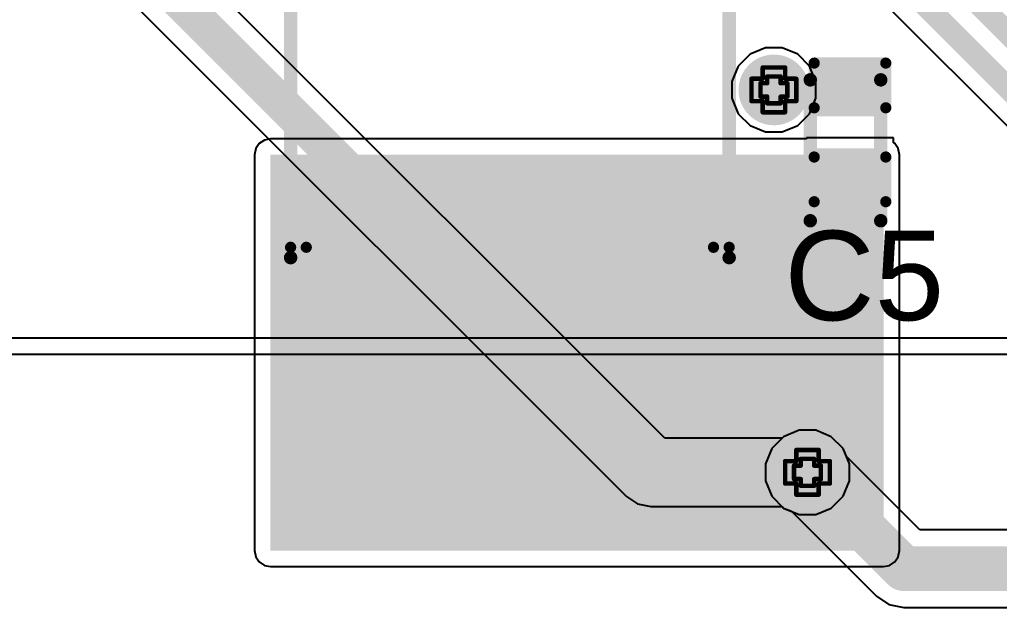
# Model space of a CAD drawing. Header units: inches. Extents: x -0.1 to 17.9, y -0.8 to 4.8.
# Drawn here: x 1.3509 to 1.7888, y 0.5556 to 0.8184 of the extents above; entities that cross this region are included whole.
import ezdxf

# ---------------------------------------------------------------- set-up
doc = ezdxf.new("R2010")
doc.units = ezdxf.units.IN
doc.header["$MEASUREMENT"] = 0
for name, color, linetype in [('Bottom Layer 1', 5, 'Continuous'), ('Bottom Solder', 6, 'Continuous'), ('Drill Drawing', 1, 'Continuous'), ('GND+Signal', 16, 'Continuous'), ('Pad Holes', 156, 'Continuous'), ('PWR+Signal', 76, 'Continuous'), ('Top 3D Body', 56, 'Continuous'), ('Top Layer 1', 1, 'Continuous'), ('Top Overlay', 2, 'Continuous'), ('Top Paste', 8, 'Continuous'), ('Top Solder', 216, 'Continuous'), ('Via Holes', 16, 'Continuous')]:
    doc.layers.add(name, color=color, linetype=linetype)
doc.styles.add('Arial', font='', dxfattribs={"height": 0.2})
doc.styles.get('Arial').set_extended_font_data('Arial')

# ---------------------------------------------------------------- blocks, each defined once
blk = doc.blocks.new('SOIC_8_169')
at = {"layer": 'Top Layer 1'}
for points in [[(-0.07579, 0.08681), (-0.07579, 0.06319), (-0.13681, 0.06319), (-0.13681, 0.08681)], [(0.13681, 0.08681), (0.13681, 0.06319), (0.07579, 0.06319), (0.07579, 0.08681)], [(-0.07579, 0.03681), (-0.07579, 0.01319), (-0.13681, 0.01319), (-0.13681, 0.03681)], [(0.13681, 0.03681), (0.13681, 0.01319), (0.07579, 0.01319), (0.07579, 0.03681)], [(-0.07579, -0.01319), (-0.07579, -0.03681), (-0.13681, -0.03681), (-0.13681, -0.01319)], [(0.13681, -0.01319), (0.13681, -0.03681), (0.07579, -0.03681), (0.07579, -0.01319)], [(-0.07579, -0.06319), (-0.07579, -0.08681), (-0.13681, -0.08681), (-0.13681, -0.06319)], [(0.13681, -0.06319), (0.13681, -0.08681), (0.07579, -0.08681), (0.07579, -0.06319)]]:
    blk.add_hatch(color=1, dxfattribs=at).paths.add_polyline_path(points)
at = {"layer": 'Top Overlay'}
blk.add_hatch(color=2, dxfattribs=at).paths.add_polyline_path([(-0.07201, 0.06201), (-0.05901, 0.06201), (-0.05901, 0.08801), (-0.07201, 0.08801)])
at = {"layer": 'Top Paste'}
for points in [[(-0.07579, 0.08681), (-0.07579, 0.06319), (-0.13681, 0.06319), (-0.13681, 0.08681)], [(0.13681, 0.08681), (0.13681, 0.06319), (0.07579, 0.06319), (0.07579, 0.08681)], [(-0.07579, 0.03681), (-0.07579, 0.01319), (-0.13681, 0.01319), (-0.13681, 0.03681)], [(0.13681, 0.03681), (0.13681, 0.01319), (0.07579, 0.01319), (0.07579, 0.03681)], [(-0.07579, -0.01319), (-0.07579, -0.03681), (-0.13681, -0.03681), (-0.13681, -0.01319)], [(0.13681, -0.01319), (0.13681, -0.03681), (0.07579, -0.03681), (0.07579, -0.01319)], [(-0.07579, -0.06319), (-0.07579, -0.08681), (-0.13681, -0.08681), (-0.13681, -0.06319)], [(0.13681, -0.06319), (0.13681, -0.08681), (0.07579, -0.08681), (0.07579, -0.06319)]]:
    blk.add_hatch(color=8, dxfattribs=at).paths.add_polyline_path(points)
at = {"layer": 'Top Solder'}
for points in [[(-0.07179, 0.09081), (-0.07179, 0.05919), (-0.14081, 0.05919), (-0.14081, 0.09081)], [(0.14081, 0.09081), (0.14081, 0.05919), (0.07179, 0.05919), (0.07179, 0.09081)], [(-0.07179, 0.04081), (-0.07179, 0.00919), (-0.14081, 0.00919), (-0.14081, 0.04081)], [(0.14081, 0.04081), (0.14081, 0.00919), (0.07179, 0.00919), (0.07179, 0.04081)], [(-0.07179, -0.00919), (-0.07179, -0.04081), (-0.14081, -0.04081), (-0.14081, -0.00919)], [(0.14081, -0.00919), (0.14081, -0.04081), (0.07179, -0.04081), (0.07179, -0.00919)], [(-0.07179, -0.05919), (-0.07179, -0.09081), (-0.14081, -0.09081), (-0.14081, -0.05919)], [(0.14081, -0.05919), (0.14081, -0.09081), (0.07179, -0.09081), (0.07179, -0.05919)]]:
    blk.add_hatch(color=216, dxfattribs=at).paths.add_polyline_path(points)
at = {"layer": 'Top Overlay'}
for points in [[(0.07837, 0.098, 0.005, 0.005, 0), (-0.07837, 0.098, 0.005, 0.005, 0)], [(-0.07837, 0.091, 0.005, 0.005, 0), (-0.07837, 0.098, 0.005, 0.005, 0)], [(0.07837, 0.091, 0.005, 0.005, 0), (0.07837, 0.098, 0.005, 0.005, 0)], [(-0.148, 0.07, 0.005, 0.005, 0), (-0.148, 0.08, 0.005, 0.005, 0)], [(-0.143, 0.075, 0.005, 0.005, 0), (-0.148, 0.08, 0.005, 0.005, 0)], [(-0.148, 0.07, 0.005, 0.005, 0), (-0.143, 0.075, 0.005, 0.005, 0)], [(-0.07837, -0.098, 0.005, 0.005, 0), (-0.07837, -0.091, 0.005, 0.005, 0)], [(0.07837, -0.098, 0.005, 0.005, 0), (0.07837, -0.091, 0.005, 0.005, 0)], [(0.07837, -0.098, 0.005, 0.005, 0), (-0.07837, -0.098, 0.005, 0.005, 0)]]:
    blk.add_lwpolyline(points, format="xyseb", dxfattribs=at)
for points in [[(-0.07962, 0.098, 0.0025, 0.0025, 1), (-0.07712, 0.098, 0.0025, 0.0025, 1)], [(-0.07962, 0.098, 0.0025, 0.0025, 1), (-0.07712, 0.098, 0.0025, 0.0025, 1)], [(0.07712, 0.098, 0.0025, 0.0025, 1), (0.07962, 0.098, 0.0025, 0.0025, 1)], [(0.07712, 0.098, 0.0025, 0.0025, 1), (0.07962, 0.098, 0.0025, 0.0025, 1)], [(-0.07962, 0.091, 0.0025, 0.0025, 1), (-0.07712, 0.091, 0.0025, 0.0025, 1)], [(0.07712, 0.091, 0.0025, 0.0025, 1), (0.07962, 0.091, 0.0025, 0.0025, 1)], [(-0.14925, 0.08, 0.0025, 0.0025, 1), (-0.14675, 0.08, 0.0025, 0.0025, 1)], [(-0.14925, 0.08, 0.0025, 0.0025, 1), (-0.14675, 0.08, 0.0025, 0.0025, 1)], [(-0.14425, 0.075, 0.0025, 0.0025, 1), (-0.14175, 0.075, 0.0025, 0.0025, 1)], [(-0.14425, 0.075, 0.0025, 0.0025, 1), (-0.14175, 0.075, 0.0025, 0.0025, 1)], [(-0.14925, 0.07, 0.0025, 0.0025, 1), (-0.14675, 0.07, 0.0025, 0.0025, 1)], [(-0.14925, 0.07, 0.0025, 0.0025, 1), (-0.14675, 0.07, 0.0025, 0.0025, 1)], [(-0.07962, -0.091, 0.0025, 0.0025, 1), (-0.07712, -0.091, 0.0025, 0.0025, 1)], [(0.07712, -0.091, 0.0025, 0.0025, 1), (0.07962, -0.091, 0.0025, 0.0025, 1)], [(-0.07962, -0.098, 0.0025, 0.0025, 1), (-0.07712, -0.098, 0.0025, 0.0025, 1)], [(-0.07962, -0.098, 0.0025, 0.0025, 1), (-0.07712, -0.098, 0.0025, 0.0025, 1)], [(0.07712, -0.098, 0.0025, 0.0025, 1), (0.07962, -0.098, 0.0025, 0.0025, 1)], [(0.07712, -0.098, 0.0025, 0.0025, 1), (0.07962, -0.098, 0.0025, 0.0025, 1)]]:
    blk.add_lwpolyline(points, format="xyseb", close=True, dxfattribs=at)
blk = doc.blocks.new('C___0402_243')
at = {"layer": 'Top Layer 1'}
for points in [[(-0.0275, -0.0125), (-0.0275, 0.0125), (-0.0095, 0.0125), (-0.0095, -0.0125)], [(0.0095, -0.0125), (0.0095, 0.0125), (0.0275, 0.0125), (0.0275, -0.0125)]]:
    blk.add_hatch(color=1, dxfattribs=at).paths.add_polyline_path(points)
at = {"layer": 'Top Paste'}
for points in [[(-0.0275, -0.0125), (-0.0275, 0.0125), (-0.0095, 0.0125), (-0.0095, -0.0125)], [(0.0095, -0.0125), (0.0095, 0.0125), (0.0275, 0.0125), (0.0275, -0.0125)]]:
    blk.add_hatch(color=8, dxfattribs=at).paths.add_polyline_path(points)
at = {"layer": 'Top Solder'}
for points in [[(-0.02986, -0.01486), (-0.02986, 0.01486), (-0.00714, 0.01486), (-0.00714, -0.01486)], [(0.00714, -0.01486), (0.00714, 0.01486), (0.02986, 0.01486), (0.02986, -0.01486)]]:
    blk.add_hatch(color=216, dxfattribs=at).paths.add_polyline_path(points)
at = {"layer": 'Top Overlay'}
for points in [[(-0.031, -0.016, 0.005, 0.005, 0), (-0.031, 0.016, 0.005, 0.005, 0)], [(-0.011, 0.016, 0.005, 0.005, 0), (-0.031, 0.016, 0.005, 0.005, 0)], [(0.031, 0.016, 0.005, 0.005, 0), (0.011, 0.016, 0.005, 0.005, 0)], [(0.031, -0.016, 0.005, 0.005, 0), (0.031, 0.016, 0.005, 0.005, 0)], [(-0.011, -0.016, 0.005, 0.005, 0), (-0.031, -0.016, 0.005, 0.005, 0)], [(0.031, -0.016, 0.005, 0.005, 0), (0.011, -0.016, 0.005, 0.005, 0)]]:
    blk.add_lwpolyline(points, format="xyseb", dxfattribs=at)
for points in [[(-0.03225, 0.016, 0.0025, 0.0025, 1), (-0.02975, 0.016, 0.0025, 0.0025, 1)], [(-0.03225, 0.016, 0.0025, 0.0025, 1), (-0.02975, 0.016, 0.0025, 0.0025, 1)], [(-0.01225, 0.016, 0.0025, 0.0025, 1), (-0.00975, 0.016, 0.0025, 0.0025, 1)], [(0.00975, 0.016, 0.0025, 0.0025, 1), (0.01225, 0.016, 0.0025, 0.0025, 1)], [(0.02975, 0.016, 0.0025, 0.0025, 1), (0.03225, 0.016, 0.0025, 0.0025, 1)], [(0.02975, 0.016, 0.0025, 0.0025, 1), (0.03225, 0.016, 0.0025, 0.0025, 1)], [(-0.03225, -0.016, 0.0025, 0.0025, 1), (-0.02975, -0.016, 0.0025, 0.0025, 1)], [(-0.03225, -0.016, 0.0025, 0.0025, 1), (-0.02975, -0.016, 0.0025, 0.0025, 1)], [(-0.01225, -0.016, 0.0025, 0.0025, 1), (-0.00975, -0.016, 0.0025, 0.0025, 1)], [(0.00975, -0.016, 0.0025, 0.0025, 1), (0.01225, -0.016, 0.0025, 0.0025, 1)], [(0.02975, -0.016, 0.0025, 0.0025, 1), (0.03225, -0.016, 0.0025, 0.0025, 1)], [(0.02975, -0.016, 0.0025, 0.0025, 1), (0.03225, -0.016, 0.0025, 0.0025, 1)]]:
    blk.add_lwpolyline(points, format="xyseb", close=True, dxfattribs=at)

msp = doc.modelspace()

# ---------------------------------------------------------------- hatches: boundary and pattern name
at = {"layer": 'Bottom Layer 1'}
h = msp.add_hatch(color=5, dxfattribs=at)
edge = h.paths.add_edge_path()
edge.add_arc((1.688, 0.787), 0.01181, 0, 360)
h = msp.add_hatch(color=5, dxfattribs=at)
edge = h.paths.add_edge_path()
edge.add_arc((1.703, 0.616), 0.01181, 0, 360)
at = {"layer": 'Bottom Solder'}
h = msp.add_hatch(color=6, dxfattribs=at)
edge = h.paths.add_edge_path()
edge.add_arc((1.688, 0.787), 0.01581, 0, 360)
h = msp.add_hatch(color=6, dxfattribs=at)
edge = h.paths.add_edge_path()
edge.add_arc((1.703, 0.616), 0.00991, 0, 360)
at = {"layer": 'GND+Signal'}
h = msp.add_hatch(color=16, dxfattribs=at)
edge = h.paths.add_edge_path()
edge.add_arc((1.688, 0.787), 0.01181, 0, 360)
h = msp.add_hatch(color=16, dxfattribs=at)
edge = h.paths.add_edge_path()
edge.add_arc((1.703, 0.616), 0.01181, 0, 360)
at = {"layer": 'Pad Holes'}
h = msp.add_hatch(color=7, dxfattribs=at)
edge = h.paths.add_edge_path()
edge.add_arc((1.70425, 0.7915), 0.0015, 0, 360)
h = msp.add_hatch(color=7, dxfattribs=at)
edge = h.paths.add_edge_path()
edge.add_arc((1.70425, 0.7915), 0.0015, 0, 360)
h = msp.add_hatch(color=7, dxfattribs=at)
edge = h.paths.add_edge_path()
edge.add_arc((1.73575, 0.7915), 0.0015, 0, 360)
h = msp.add_hatch(color=7, dxfattribs=at)
edge = h.paths.add_edge_path()
edge.add_arc((1.73575, 0.7915), 0.0015, 0, 360)
h = msp.add_hatch(color=7, dxfattribs=at)
edge = h.paths.add_edge_path()
edge.add_arc((1.70425, 0.7285), 0.0015, 0, 360)
h = msp.add_hatch(color=7, dxfattribs=at)
edge = h.paths.add_edge_path()
edge.add_arc((1.70425, 0.7285), 0.0015, 0, 360)
h = msp.add_hatch(color=7, dxfattribs=at)
edge = h.paths.add_edge_path()
edge.add_arc((1.73575, 0.7285), 0.0015, 0, 360)
h = msp.add_hatch(color=7, dxfattribs=at)
edge = h.paths.add_edge_path()
edge.add_arc((1.73575, 0.7285), 0.0015, 0, 360)
h = msp.add_hatch(color=7, dxfattribs=at)
edge = h.paths.add_edge_path()
edge.add_arc((1.472, 0.712), 0.0015, 0, 360)
h = msp.add_hatch(color=7, dxfattribs=at)
edge = h.paths.add_edge_path()
edge.add_arc((1.472, 0.712), 0.0015, 0, 360)
h = msp.add_hatch(color=7, dxfattribs=at)
edge = h.paths.add_edge_path()
edge.add_arc((1.668, 0.712), 0.0015, 0, 360)
h = msp.add_hatch(color=7, dxfattribs=at)
edge = h.paths.add_edge_path()
edge.add_arc((1.668, 0.712), 0.0015, 0, 360)
at = {"layer": 'PWR+Signal'}
h = msp.add_hatch(color=76, dxfattribs=at)
edge = h.paths.add_edge_path()
edge.add_arc((1.688, 0.787), 0.01181, 0, 360)
h = msp.add_hatch(color=76, dxfattribs=at)
edge = h.paths.add_edge_path()
edge.add_arc((1.703, 0.616), 0.01181, 0, 360)
at = {"layer": 'Top 3D Body'}
h = msp.add_hatch(color=56, dxfattribs=at)
edge = h.paths.add_edge_path()
edge.add_arc((1.70425, 0.7915), 0.0015, 0, 360)
h = msp.add_hatch(color=56, dxfattribs=at)
edge = h.paths.add_edge_path()
edge.add_arc((1.70425, 0.7915), 0.0015, 0, 360)
h = msp.add_hatch(color=56, dxfattribs=at)
edge = h.paths.add_edge_path()
edge.add_arc((1.73575, 0.7915), 0.0015, 0, 360)
h = msp.add_hatch(color=56, dxfattribs=at)
edge = h.paths.add_edge_path()
edge.add_arc((1.73575, 0.7915), 0.0015, 0, 360)
h = msp.add_hatch(color=56, dxfattribs=at)
edge = h.paths.add_edge_path()
edge.add_arc((1.70425, 0.7285), 0.0015, 0, 360)
h = msp.add_hatch(color=56, dxfattribs=at)
edge = h.paths.add_edge_path()
edge.add_arc((1.70425, 0.7285), 0.0015, 0, 360)
h = msp.add_hatch(color=56, dxfattribs=at)
edge = h.paths.add_edge_path()
edge.add_arc((1.73575, 0.7285), 0.0015, 0, 360)
h = msp.add_hatch(color=56, dxfattribs=at)
edge = h.paths.add_edge_path()
edge.add_arc((1.73575, 0.7285), 0.0015, 0, 360)
h = msp.add_hatch(color=56, dxfattribs=at)
edge = h.paths.add_edge_path()
edge.add_arc((1.472, 0.712), 0.0015, 0, 360)
h = msp.add_hatch(color=56, dxfattribs=at)
edge = h.paths.add_edge_path()
edge.add_arc((1.472, 0.712), 0.0015, 0, 360)
h = msp.add_hatch(color=56, dxfattribs=at)
edge = h.paths.add_edge_path()
edge.add_arc((1.668, 0.712), 0.0015, 0, 360)
h = msp.add_hatch(color=56, dxfattribs=at)
edge = h.paths.add_edge_path()
edge.add_arc((1.668, 0.712), 0.0015, 0, 360)
at = {"layer": 'Top Layer 1'}
h = msp.add_hatch(color=1, dxfattribs=at)
edge = h.paths.add_edge_path()
edge.add_arc((1.688, 0.787), 0.01181, 0, 360)
msp.add_hatch(color=1, dxfattribs=at).paths.add_polyline_path([(1.463, 0.581), (1.737, 0.581), (1.737, 0.758), (1.463, 0.758)])
h = msp.add_hatch(color=1, dxfattribs=at)
edge = h.paths.add_edge_path()
edge.add_arc((1.703, 0.616), 0.01181, 0, 360)
at = {"layer": 'Via Holes'}
h = msp.add_hatch(color=7, dxfattribs=at)
edge = h.paths.add_edge_path()
edge.add_arc((1.688, 0.787), 0.00591, 0, 360)
h = msp.add_hatch(color=7, dxfattribs=at)
edge = h.paths.add_edge_path()
edge.add_arc((1.703, 0.616), 0.00591, 0, 360)

# ---------------------------------------------------------------- linework, layer by layer
at = {"layer": 'Bottom Layer 1'}
for p, q in [((1.34902, 1.21411), (1.86377, 0.69937)), ((1.63928, 0.63129), (1.24929, 1.02128)), ((1.22319, 1.00413), (1.62213, 0.60519)), ((1.69169, 0.63129), (1.63928, 0.63129)), ((1.69234, 0.63195), (1.69169, 0.63129)), ((1.69926, 0.63481), (1.69234, 0.63195)), ((1.70674, 0.63481), (1.69926, 0.63481)), ((1.71366, 0.63195), (1.70674, 0.63481)), ((1.71895, 0.62666), (1.71366, 0.63195)), ((1.72181, 0.61974), (1.71895, 0.62666)), ((1.72181, 0.61226), (1.72181, 0.61974)), ((1.71895, 0.60534), (1.72181, 0.61226)), ((1.62213, 0.60519), (1.62709, 0.60187)), ((1.71366, 0.60005), (1.71895, 0.60534)), ((1.62709, 0.60187), (1.63294, 0.60071)), ((1.63294, 0.60071), (1.69169, 0.60071)), ((1.69169, 0.60071), (1.69234, 0.60005)), ((1.69234, 0.60005), (1.69926, 0.59719)), ((1.70674, 0.59719), (1.71366, 0.60005)), ((1.69926, 0.59719), (1.70674, 0.59719))]:
    msp.add_line(p, q, dxfattribs=at)
for points in [[(1.35767, 1.22276, 0.01, 0.01, 0), (1.876, 0.70443, 0.01, 0.01, 0)], [(1.4, 1.20494, 0.01, 0.01, 0), (1.926, 0.67894, 0.01, 0.01, 0)], [(1.234, 1.01494, 0.016, 0.016, 0), (1.63294, 0.616, 0.016, 0.016, 0)], [(1.63294, 0.616, 0.016, 0.016, 0), (1.703, 0.616, 0.016, 0.016, 0)]]:
    msp.add_lwpolyline(points, format="xyseb", dxfattribs=at)
for points in [[(1.62894, 0.616, 0.008, 0.008, 1), (1.63694, 0.616, 0.008, 0.008, 1)], [(1.62894, 0.616, 0.008, 0.008, 1), (1.63694, 0.616, 0.008, 0.008, 1)], [(1.699, 0.616, 0.008, 0.008, 1), (1.707, 0.616, 0.008, 0.008, 1)]]:
    msp.add_lwpolyline(points, format="xyseb", close=True, dxfattribs=at)
at = {"layer": 'Drill Drawing'}
for points in [[(1.683, 0.792, 0.002, 0.002, 0), (1.683, 0.797, 0.002, 0.002, 0)], [(1.683, 0.797, 0.002, 0.002, 0), (1.693, 0.797, 0.002, 0.002, 0)], [(1.693, 0.792, 0.002, 0.002, 0), (1.693, 0.797, 0.002, 0.002, 0)], [(1.678, 0.782, 0.002, 0.002, 0), (1.678, 0.792, 0.002, 0.002, 0)], [(1.678, 0.792, 0.002, 0.002, 0), (1.683, 0.792, 0.002, 0.002, 0)], [(1.685, 0.79, 0.002, 0.002, 0), (1.685, 0.793, 0.002, 0.002, 0)], [(1.685, 0.793, 0.002, 0.002, 0), (1.691, 0.793, 0.002, 0.002, 0)], [(1.691, 0.79, 0.002, 0.002, 0), (1.691, 0.793, 0.002, 0.002, 0)], [(1.693, 0.792, 0.002, 0.002, 0), (1.698, 0.792, 0.002, 0.002, 0)], [(1.698, 0.782, 0.002, 0.002, 0), (1.698, 0.792, 0.002, 0.002, 0)], [(1.682, 0.784, 0.002, 0.002, 0), (1.682, 0.79, 0.002, 0.002, 0)], [(1.682, 0.79, 0.002, 0.002, 0), (1.685, 0.79, 0.002, 0.002, 0)], [(1.691, 0.79, 0.002, 0.002, 0), (1.694, 0.79, 0.002, 0.002, 0)], [(1.694, 0.784, 0.002, 0.002, 0), (1.694, 0.79, 0.002, 0.002, 0)], [(1.682, 0.784, 0.002, 0.002, 0), (1.685, 0.784, 0.002, 0.002, 0)], [(1.685, 0.781, 0.002, 0.002, 0), (1.685, 0.784, 0.002, 0.002, 0)], [(1.691, 0.784, 0.002, 0.002, 0), (1.694, 0.784, 0.002, 0.002, 0)], [(1.691, 0.781, 0.002, 0.002, 0), (1.691, 0.784, 0.002, 0.002, 0)], [(1.678, 0.782, 0.002, 0.002, 0), (1.683, 0.782, 0.002, 0.002, 0)], [(1.683, 0.777, 0.002, 0.002, 0), (1.683, 0.782, 0.002, 0.002, 0)], [(1.685, 0.781, 0.002, 0.002, 0), (1.691, 0.781, 0.002, 0.002, 0)], [(1.693, 0.782, 0.002, 0.002, 0), (1.698, 0.782, 0.002, 0.002, 0)], [(1.693, 0.777, 0.002, 0.002, 0), (1.693, 0.782, 0.002, 0.002, 0)], [(1.683, 0.777, 0.002, 0.002, 0), (1.693, 0.777, 0.002, 0.002, 0)], [(1.698, 0.621, 0.002, 0.002, 0), (1.698, 0.626, 0.002, 0.002, 0)], [(1.698, 0.626, 0.002, 0.002, 0), (1.708, 0.626, 0.002, 0.002, 0)], [(1.708, 0.621, 0.002, 0.002, 0), (1.708, 0.626, 0.002, 0.002, 0)], [(1.693, 0.611, 0.002, 0.002, 0), (1.693, 0.621, 0.002, 0.002, 0)], [(1.693, 0.621, 0.002, 0.002, 0), (1.698, 0.621, 0.002, 0.002, 0)], [(1.7, 0.619, 0.002, 0.002, 0), (1.7, 0.622, 0.002, 0.002, 0)], [(1.7, 0.622, 0.002, 0.002, 0), (1.706, 0.622, 0.002, 0.002, 0)], [(1.706, 0.619, 0.002, 0.002, 0), (1.706, 0.622, 0.002, 0.002, 0)], [(1.708, 0.621, 0.002, 0.002, 0), (1.713, 0.621, 0.002, 0.002, 0)], [(1.713, 0.611, 0.002, 0.002, 0), (1.713, 0.621, 0.002, 0.002, 0)], [(1.697, 0.613, 0.002, 0.002, 0), (1.697, 0.619, 0.002, 0.002, 0)], [(1.697, 0.619, 0.002, 0.002, 0), (1.7, 0.619, 0.002, 0.002, 0)], [(1.706, 0.619, 0.002, 0.002, 0), (1.709, 0.619, 0.002, 0.002, 0)], [(1.709, 0.613, 0.002, 0.002, 0), (1.709, 0.619, 0.002, 0.002, 0)], [(1.697, 0.613, 0.002, 0.002, 0), (1.7, 0.613, 0.002, 0.002, 0)], [(1.7, 0.61, 0.002, 0.002, 0), (1.7, 0.613, 0.002, 0.002, 0)], [(1.706, 0.613, 0.002, 0.002, 0), (1.709, 0.613, 0.002, 0.002, 0)], [(1.706, 0.61, 0.002, 0.002, 0), (1.706, 0.613, 0.002, 0.002, 0)], [(1.693, 0.611, 0.002, 0.002, 0), (1.698, 0.611, 0.002, 0.002, 0)], [(1.698, 0.606, 0.002, 0.002, 0), (1.698, 0.611, 0.002, 0.002, 0)], [(1.7, 0.61, 0.002, 0.002, 0), (1.706, 0.61, 0.002, 0.002, 0)], [(1.708, 0.611, 0.002, 0.002, 0), (1.713, 0.611, 0.002, 0.002, 0)], [(1.708, 0.606, 0.002, 0.002, 0), (1.708, 0.611, 0.002, 0.002, 0)], [(1.698, 0.606, 0.002, 0.002, 0), (1.708, 0.606, 0.002, 0.002, 0)]]:
    msp.add_lwpolyline(points, format="xyseb", dxfattribs=at)
for points in [[(1.6825, 0.797, 0.001, 0.001, 1), (1.6835, 0.797, 0.001, 0.001, 1)], [(1.6825, 0.797, 0.001, 0.001, 1), (1.6835, 0.797, 0.001, 0.001, 1)], [(1.6925, 0.797, 0.001, 0.001, 1), (1.6935, 0.797, 0.001, 0.001, 1)], [(1.6925, 0.797, 0.001, 0.001, 1), (1.6935, 0.797, 0.001, 0.001, 1)], [(1.6775, 0.792, 0.001, 0.001, 1), (1.6785, 0.792, 0.001, 0.001, 1)], [(1.6775, 0.792, 0.001, 0.001, 1), (1.6785, 0.792, 0.001, 0.001, 1)], [(1.6825, 0.792, 0.001, 0.001, 1), (1.6835, 0.792, 0.001, 0.001, 1)], [(1.6825, 0.792, 0.001, 0.001, 1), (1.6835, 0.792, 0.001, 0.001, 1)], [(1.6845, 0.793, 0.001, 0.001, 1), (1.6855, 0.793, 0.001, 0.001, 1)], [(1.6845, 0.793, 0.001, 0.001, 1), (1.6855, 0.793, 0.001, 0.001, 1)], [(1.6905, 0.793, 0.001, 0.001, 1), (1.6915, 0.793, 0.001, 0.001, 1)], [(1.6905, 0.793, 0.001, 0.001, 1), (1.6915, 0.793, 0.001, 0.001, 1)], [(1.6925, 0.792, 0.001, 0.001, 1), (1.6935, 0.792, 0.001, 0.001, 1)], [(1.6925, 0.792, 0.001, 0.001, 1), (1.6935, 0.792, 0.001, 0.001, 1)], [(1.6975, 0.792, 0.001, 0.001, 1), (1.6985, 0.792, 0.001, 0.001, 1)], [(1.6975, 0.792, 0.001, 0.001, 1), (1.6985, 0.792, 0.001, 0.001, 1)], [(1.6815, 0.79, 0.001, 0.001, 1), (1.6825, 0.79, 0.001, 0.001, 1)], [(1.6815, 0.79, 0.001, 0.001, 1), (1.6825, 0.79, 0.001, 0.001, 1)], [(1.6845, 0.79, 0.001, 0.001, 1), (1.6855, 0.79, 0.001, 0.001, 1)], [(1.6845, 0.79, 0.001, 0.001, 1), (1.6855, 0.79, 0.001, 0.001, 1)], [(1.6905, 0.79, 0.001, 0.001, 1), (1.6915, 0.79, 0.001, 0.001, 1)], [(1.6905, 0.79, 0.001, 0.001, 1), (1.6915, 0.79, 0.001, 0.001, 1)], [(1.6935, 0.79, 0.001, 0.001, 1), (1.6945, 0.79, 0.001, 0.001, 1)], [(1.6935, 0.79, 0.001, 0.001, 1), (1.6945, 0.79, 0.001, 0.001, 1)], [(1.6815, 0.784, 0.001, 0.001, 1), (1.6825, 0.784, 0.001, 0.001, 1)], [(1.6815, 0.784, 0.001, 0.001, 1), (1.6825, 0.784, 0.001, 0.001, 1)], [(1.6845, 0.784, 0.001, 0.001, 1), (1.6855, 0.784, 0.001, 0.001, 1)], [(1.6845, 0.784, 0.001, 0.001, 1), (1.6855, 0.784, 0.001, 0.001, 1)], [(1.6905, 0.784, 0.001, 0.001, 1), (1.6915, 0.784, 0.001, 0.001, 1)], [(1.6905, 0.784, 0.001, 0.001, 1), (1.6915, 0.784, 0.001, 0.001, 1)], [(1.6935, 0.784, 0.001, 0.001, 1), (1.6945, 0.784, 0.001, 0.001, 1)], [(1.6935, 0.784, 0.001, 0.001, 1), (1.6945, 0.784, 0.001, 0.001, 1)], [(1.6775, 0.782, 0.001, 0.001, 1), (1.6785, 0.782, 0.001, 0.001, 1)], [(1.6775, 0.782, 0.001, 0.001, 1), (1.6785, 0.782, 0.001, 0.001, 1)], [(1.6825, 0.782, 0.001, 0.001, 1), (1.6835, 0.782, 0.001, 0.001, 1)], [(1.6825, 0.782, 0.001, 0.001, 1), (1.6835, 0.782, 0.001, 0.001, 1)], [(1.6845, 0.781, 0.001, 0.001, 1), (1.6855, 0.781, 0.001, 0.001, 1)], [(1.6845, 0.781, 0.001, 0.001, 1), (1.6855, 0.781, 0.001, 0.001, 1)], [(1.6905, 0.781, 0.001, 0.001, 1), (1.6915, 0.781, 0.001, 0.001, 1)], [(1.6905, 0.781, 0.001, 0.001, 1), (1.6915, 0.781, 0.001, 0.001, 1)], [(1.6925, 0.782, 0.001, 0.001, 1), (1.6935, 0.782, 0.001, 0.001, 1)], [(1.6925, 0.782, 0.001, 0.001, 1), (1.6935, 0.782, 0.001, 0.001, 1)], [(1.6975, 0.782, 0.001, 0.001, 1), (1.6985, 0.782, 0.001, 0.001, 1)], [(1.6975, 0.782, 0.001, 0.001, 1), (1.6985, 0.782, 0.001, 0.001, 1)], [(1.6825, 0.777, 0.001, 0.001, 1), (1.6835, 0.777, 0.001, 0.001, 1)], [(1.6825, 0.777, 0.001, 0.001, 1), (1.6835, 0.777, 0.001, 0.001, 1)], [(1.6925, 0.777, 0.001, 0.001, 1), (1.6935, 0.777, 0.001, 0.001, 1)], [(1.6925, 0.777, 0.001, 0.001, 1), (1.6935, 0.777, 0.001, 0.001, 1)], [(1.6975, 0.626, 0.001, 0.001, 1), (1.6985, 0.626, 0.001, 0.001, 1)], [(1.6975, 0.626, 0.001, 0.001, 1), (1.6985, 0.626, 0.001, 0.001, 1)], [(1.7075, 0.626, 0.001, 0.001, 1), (1.7085, 0.626, 0.001, 0.001, 1)], [(1.7075, 0.626, 0.001, 0.001, 1), (1.7085, 0.626, 0.001, 0.001, 1)], [(1.6925, 0.621, 0.001, 0.001, 1), (1.6935, 0.621, 0.001, 0.001, 1)], [(1.6925, 0.621, 0.001, 0.001, 1), (1.6935, 0.621, 0.001, 0.001, 1)], [(1.6975, 0.621, 0.001, 0.001, 1), (1.6985, 0.621, 0.001, 0.001, 1)], [(1.6975, 0.621, 0.001, 0.001, 1), (1.6985, 0.621, 0.001, 0.001, 1)], [(1.6995, 0.622, 0.001, 0.001, 1), (1.7005, 0.622, 0.001, 0.001, 1)], [(1.6995, 0.622, 0.001, 0.001, 1), (1.7005, 0.622, 0.001, 0.001, 1)], [(1.7055, 0.622, 0.001, 0.001, 1), (1.7065, 0.622, 0.001, 0.001, 1)], [(1.7055, 0.622, 0.001, 0.001, 1), (1.7065, 0.622, 0.001, 0.001, 1)], [(1.7075, 0.621, 0.001, 0.001, 1), (1.7085, 0.621, 0.001, 0.001, 1)], [(1.7075, 0.621, 0.001, 0.001, 1), (1.7085, 0.621, 0.001, 0.001, 1)], [(1.7125, 0.621, 0.001, 0.001, 1), (1.7135, 0.621, 0.001, 0.001, 1)], [(1.7125, 0.621, 0.001, 0.001, 1), (1.7135, 0.621, 0.001, 0.001, 1)], [(1.6965, 0.619, 0.001, 0.001, 1), (1.6975, 0.619, 0.001, 0.001, 1)], [(1.6965, 0.619, 0.001, 0.001, 1), (1.6975, 0.619, 0.001, 0.001, 1)], [(1.6995, 0.619, 0.001, 0.001, 1), (1.7005, 0.619, 0.001, 0.001, 1)], [(1.6995, 0.619, 0.001, 0.001, 1), (1.7005, 0.619, 0.001, 0.001, 1)], [(1.7055, 0.619, 0.001, 0.001, 1), (1.7065, 0.619, 0.001, 0.001, 1)], [(1.7055, 0.619, 0.001, 0.001, 1), (1.7065, 0.619, 0.001, 0.001, 1)], [(1.7085, 0.619, 0.001, 0.001, 1), (1.7095, 0.619, 0.001, 0.001, 1)], [(1.7085, 0.619, 0.001, 0.001, 1), (1.7095, 0.619, 0.001, 0.001, 1)], [(1.6965, 0.613, 0.001, 0.001, 1), (1.6975, 0.613, 0.001, 0.001, 1)], [(1.6965, 0.613, 0.001, 0.001, 1), (1.6975, 0.613, 0.001, 0.001, 1)], [(1.6995, 0.613, 0.001, 0.001, 1), (1.7005, 0.613, 0.001, 0.001, 1)], [(1.6995, 0.613, 0.001, 0.001, 1), (1.7005, 0.613, 0.001, 0.001, 1)], [(1.7055, 0.613, 0.001, 0.001, 1), (1.7065, 0.613, 0.001, 0.001, 1)], [(1.7055, 0.613, 0.001, 0.001, 1), (1.7065, 0.613, 0.001, 0.001, 1)], [(1.7085, 0.613, 0.001, 0.001, 1), (1.7095, 0.613, 0.001, 0.001, 1)], [(1.7085, 0.613, 0.001, 0.001, 1), (1.7095, 0.613, 0.001, 0.001, 1)], [(1.6925, 0.611, 0.001, 0.001, 1), (1.6935, 0.611, 0.001, 0.001, 1)], [(1.6925, 0.611, 0.001, 0.001, 1), (1.6935, 0.611, 0.001, 0.001, 1)], [(1.6975, 0.611, 0.001, 0.001, 1), (1.6985, 0.611, 0.001, 0.001, 1)], [(1.6975, 0.611, 0.001, 0.001, 1), (1.6985, 0.611, 0.001, 0.001, 1)], [(1.6995, 0.61, 0.001, 0.001, 1), (1.7005, 0.61, 0.001, 0.001, 1)], [(1.6995, 0.61, 0.001, 0.001, 1), (1.7005, 0.61, 0.001, 0.001, 1)], [(1.7055, 0.61, 0.001, 0.001, 1), (1.7065, 0.61, 0.001, 0.001, 1)], [(1.7055, 0.61, 0.001, 0.001, 1), (1.7065, 0.61, 0.001, 0.001, 1)], [(1.7075, 0.611, 0.001, 0.001, 1), (1.7085, 0.611, 0.001, 0.001, 1)], [(1.7075, 0.611, 0.001, 0.001, 1), (1.7085, 0.611, 0.001, 0.001, 1)], [(1.7125, 0.611, 0.001, 0.001, 1), (1.7135, 0.611, 0.001, 0.001, 1)], [(1.7125, 0.611, 0.001, 0.001, 1), (1.7135, 0.611, 0.001, 0.001, 1)], [(1.6975, 0.606, 0.001, 0.001, 1), (1.6985, 0.606, 0.001, 0.001, 1)], [(1.6975, 0.606, 0.001, 0.001, 1), (1.6985, 0.606, 0.001, 0.001, 1)], [(1.7075, 0.606, 0.001, 0.001, 1), (1.7085, 0.606, 0.001, 0.001, 1)], [(1.7075, 0.606, 0.001, 0.001, 1), (1.7085, 0.606, 0.001, 0.001, 1)]]:
    msp.add_lwpolyline(points, format="xyseb", close=True, dxfattribs=at)
at = {"layer": 'GND+Signal'}
for p, q in [((1.69234, 0.63195), (1.68705, 0.62666)), ((1.69926, 0.63481), (1.69234, 0.63195)), ((1.70674, 0.63481), (1.69926, 0.63481)), ((1.71366, 0.63195), (1.70674, 0.63481)), ((1.71895, 0.62666), (1.71366, 0.63195)), ((1.68705, 0.62666), (1.68419, 0.61974)), ((1.72181, 0.61974), (1.71895, 0.62666)), ((1.68419, 0.61974), (1.68419, 0.61226)), ((1.72181, 0.61226), (1.72181, 0.61974)), ((1.68419, 0.61226), (1.68705, 0.60534)), ((1.71895, 0.60534), (1.72181, 0.61226)), ((1.68705, 0.60534), (1.69234, 0.60005)), ((1.71366, 0.60005), (1.71895, 0.60534)), ((1.69234, 0.60005), (1.69926, 0.59719)), ((1.70674, 0.59719), (1.71366, 0.60005)), ((1.69926, 0.59719), (1.70674, 0.59719))]:
    msp.add_line(p, q, dxfattribs=at)
at = {"layer": 'PWR+Signal'}
for p, q in [((1.68426, 0.80581), (1.67734, 0.80295)), ((1.69174, 0.80581), (1.68426, 0.80581)), ((1.69866, 0.80295), (1.69174, 0.80581)), ((1.67734, 0.80295), (1.67205, 0.79766)), ((1.70395, 0.79766), (1.69866, 0.80295)), ((1.67205, 0.79766), (1.66919, 0.79074)), ((1.70681, 0.79074), (1.70395, 0.79766)), ((1.66919, 0.79074), (1.66919, 0.78326)), ((1.70681, 0.78326), (1.70681, 0.79074)), ((1.66919, 0.78326), (1.67205, 0.77634)), ((1.70395, 0.77634), (1.70681, 0.78326)), ((1.67205, 0.77634), (1.67734, 0.77105)), ((1.69866, 0.77105), (1.70395, 0.77634)), ((1.67734, 0.77105), (1.68426, 0.76819)), ((1.69174, 0.76819), (1.69866, 0.77105)), ((1.68426, 0.76819), (1.69174, 0.76819)), ((3.556, 0.676), (0.249, 0.676)), ((0.62286, 0.66886), (3.556, 0.66886)), ((1.69234, 0.63195), (1.68705, 0.62666)), ((1.69926, 0.63481), (1.69234, 0.63195)), ((1.70674, 0.63481), (1.69926, 0.63481)), ((1.71366, 0.63195), (1.70674, 0.63481)), ((1.71895, 0.62666), (1.71366, 0.63195)), ((1.68705, 0.62666), (1.68419, 0.61974)), ((1.72043, 0.62309), (1.71895, 0.62666)), ((1.75324, 0.59027), (1.72043, 0.62309)), ((1.68419, 0.61974), (1.68419, 0.61226)), ((1.68419, 0.61226), (1.68705, 0.60534)), ((1.68705, 0.60534), (1.69234, 0.60005)), ((1.69234, 0.60005), (1.69591, 0.59857)), ((1.69591, 0.59857), (1.7338, 0.56068)), ((2.11769, 0.59027), (1.75324, 0.59027)), ((1.7338, 0.56068), (1.73943, 0.55693)), ((1.73943, 0.55693), (1.74606, 0.55561)), ((1.74606, 0.55561), (2.10767, 0.55561))]:
    msp.add_line(p, q, dxfattribs=at)
for points in [[(1.703, 0.616, 0.02, 0.02, 0), (1.74606, 0.57294, 0.02, 0.02, 0)], [(1.74606, 0.57294, 0.02, 0.02, 0), (2.125, 0.57294, 0.02, 0.02, 0)]]:
    msp.add_lwpolyline(points, format="xyseb", dxfattribs=at)
for points in [[(1.698, 0.616, 0.01, 0.01, 1), (1.708, 0.616, 0.01, 0.01, 1)], [(1.74106, 0.57294, 0.01, 0.01, 1), (1.75106, 0.57294, 0.01, 0.01, 1)], [(1.74106, 0.57294, 0.01, 0.01, 1), (1.75106, 0.57294, 0.01, 0.01, 1)]]:
    msp.add_lwpolyline(points, format="xyseb", close=True, dxfattribs=at)
at = {"layer": 'Top 3D Body'}
for points in [[(1.472, 0.712, 0.006, 0.006, 0), (1.472, 0.868, 0.006, 0.006, 0)], [(1.668, 0.712, 0.006, 0.006, 0), (1.668, 0.868, 0.006, 0.006, 0)], [(1.70425, 0.7915, 0.006, 0.006, 0), (1.73575, 0.7915, 0.006, 0.006, 0)], [(1.70425, 0.7285, 0.006, 0.006, 0), (1.70425, 0.7915, 0.006, 0.006, 0)], [(1.73575, 0.7285, 0.006, 0.006, 0), (1.73575, 0.7915, 0.006, 0.006, 0)], [(1.70425, 0.7285, 0.006, 0.006, 0), (1.73575, 0.7285, 0.006, 0.006, 0)], [(1.472, 0.712, 0.006, 0.006, 0), (1.668, 0.712, 0.006, 0.006, 0)]]:
    msp.add_lwpolyline(points, format="xyseb", dxfattribs=at)
for points in [[(1.70275, 0.7915, 0.003, 0.003, 1), (1.70575, 0.7915, 0.003, 0.003, 1)], [(1.70275, 0.7915, 0.003, 0.003, 1), (1.70575, 0.7915, 0.003, 0.003, 1)], [(1.73425, 0.7915, 0.003, 0.003, 1), (1.73725, 0.7915, 0.003, 0.003, 1)], [(1.73425, 0.7915, 0.003, 0.003, 1), (1.73725, 0.7915, 0.003, 0.003, 1)], [(1.70275, 0.7285, 0.003, 0.003, 1), (1.70575, 0.7285, 0.003, 0.003, 1)], [(1.70275, 0.7285, 0.003, 0.003, 1), (1.70575, 0.7285, 0.003, 0.003, 1)], [(1.73425, 0.7285, 0.003, 0.003, 1), (1.73725, 0.7285, 0.003, 0.003, 1)], [(1.73425, 0.7285, 0.003, 0.003, 1), (1.73725, 0.7285, 0.003, 0.003, 1)], [(1.4705, 0.712, 0.003, 0.003, 1), (1.4735, 0.712, 0.003, 0.003, 1)], [(1.4705, 0.712, 0.003, 0.003, 1), (1.4735, 0.712, 0.003, 0.003, 1)], [(1.6665, 0.712, 0.003, 0.003, 1), (1.6695, 0.712, 0.003, 0.003, 1)], [(1.6665, 0.712, 0.003, 0.003, 1), (1.6695, 0.712, 0.003, 0.003, 1)]]:
    msp.add_lwpolyline(points, format="xyseb", close=True, dxfattribs=at)
at = {"layer": 'Top Layer 1'}
for p, q in [((1.45795, 0.76305), (1.45641, 0.76073)), ((1.46027, 0.76459), (1.45795, 0.76305)), ((1.463, 0.76514), (1.46027, 0.76459)), ((1.7025, 0.76514), (1.463, 0.76514)), ((1.7415, 0.7655), (1.7025, 0.7655)), ((1.7025, 0.7655), (1.7025, 0.76514)), ((1.7415, 0.76341), (1.7415, 0.7655)), ((1.74205, 0.76305), (1.7415, 0.76341)), ((1.74359, 0.76073), (1.74205, 0.76305)), ((1.45641, 0.76073), (1.45586, 0.758)), ((1.45586, 0.758), (1.45586, 0.581)), ((1.74414, 0.758), (1.74359, 0.76073)), ((1.74414, 0.581), (1.74414, 0.758)), ((1.45586, 0.581), (1.45641, 0.57827)), ((1.45641, 0.57827), (1.45795, 0.57595)), ((1.74205, 0.57595), (1.74359, 0.57827)), ((1.74359, 0.57827), (1.74414, 0.581)), ((1.45795, 0.57595), (1.46027, 0.57441)), ((1.46027, 0.57441), (1.463, 0.57386)), ((1.463, 0.57386), (1.737, 0.57386)), ((1.737, 0.57386), (1.73973, 0.57441)), ((1.73973, 0.57441), (1.74205, 0.57595))]:
    msp.add_line(p, q, dxfattribs=at)
for points in [[(1.688, 0.787, 0.008, 0.008, 0), (1.6885, 0.7865, 0.008, 0.008, 0)], [(1.6885, 0.7865, 0.008, 0.008, 0), (1.722, 0.7865, 0.008, 0.008, 0)], [(1.722, 0.70094, 0.01, 0.01, 0), (1.722, 0.7495, 0.01, 0.01, 0)], [(1.71, 0.68894, 0.01, 0.01, 0), (1.722, 0.70094, 0.01, 0.01, 0)], [(1.495, 0.64394, 0.016, 0.016, 0), (1.495, 0.6887, 0.016, 0.016, 0)], [(1.545, 0.64394, 0.016, 0.016, 0), (1.545, 0.6887, 0.016, 0.016, 0)], [(1.595, 0.6887, 0.016, 0.016, 0), (1.596, 0.6887, 0.016, 0.016, 0)], [(1.595, 0.64394, 0.016, 0.016, 0), (1.595, 0.6887, 0.016, 0.016, 0)], [(1.596, 0.64394, 0.016, 0.016, 0), (1.596, 0.6887, 0.016, 0.016, 0)], [(1.645, 0.64394, 0.016, 0.016, 0), (1.645, 0.6887, 0.016, 0.016, 0)], [(1.645, 0.6887, 0.01, 0.01, 0), (1.64524, 0.68894, 0.01, 0.01, 0)], [(1.64524, 0.68894, 0.01, 0.01, 0), (1.71, 0.68894, 0.01, 0.01, 0)], [(1.495, 0.64394, 0.016, 0.016, 0), (1.545, 0.64394, 0.016, 0.016, 0)], [(1.545, 0.64394, 0.016, 0.016, 0), (1.595, 0.64394, 0.016, 0.016, 0)], [(1.595, 0.64394, 0.016, 0.016, 0), (1.596, 0.64394, 0.016, 0.016, 0)], [(1.596, 0.64394, 0.016, 0.016, 0), (1.64, 0.64394, 0.016, 0.016, 0)], [(1.64, 0.64394, 0.016, 0.016, 0), (1.66794, 0.616, 0.016, 0.016, 0)], [(1.64, 0.64394, 0.016, 0.016, 0), (1.645, 0.64394, 0.016, 0.016, 0)], [(1.66794, 0.616, 0.016, 0.016, 0), (1.703, 0.616, 0.016, 0.016, 0)]]:
    msp.add_lwpolyline(points, format="xyseb", dxfattribs=at)
for points in [[(1.686, 0.787, 0.004, 0.004, 1), (1.69, 0.787, 0.004, 0.004, 1)], [(1.6865, 0.7865, 0.004, 0.004, 1), (1.6905, 0.7865, 0.004, 0.004, 1)], [(1.6865, 0.7865, 0.004, 0.004, 1), (1.6905, 0.7865, 0.004, 0.004, 1)], [(1.72, 0.7865, 0.004, 0.004, 1), (1.724, 0.7865, 0.004, 0.004, 1)], [(1.7195, 0.7495, 0.005, 0.005, 1), (1.7245, 0.7495, 0.005, 0.005, 1)], [(1.7195, 0.70094, 0.005, 0.005, 1), (1.7245, 0.70094, 0.005, 0.005, 1)], [(1.7195, 0.70094, 0.005, 0.005, 1), (1.7245, 0.70094, 0.005, 0.005, 1)], [(1.491, 0.6887, 0.008, 0.008, 1), (1.499, 0.6887, 0.008, 0.008, 1)], [(1.541, 0.6887, 0.008, 0.008, 1), (1.549, 0.6887, 0.008, 0.008, 1)], [(1.591, 0.6887, 0.008, 0.008, 1), (1.599, 0.6887, 0.008, 0.008, 1)], [(1.591, 0.6887, 0.008, 0.008, 1), (1.599, 0.6887, 0.008, 0.008, 1)], [(1.592, 0.6887, 0.008, 0.008, 1), (1.6, 0.6887, 0.008, 0.008, 1)], [(1.592, 0.6887, 0.008, 0.008, 1), (1.6, 0.6887, 0.008, 0.008, 1)], [(1.641, 0.6887, 0.008, 0.008, 1), (1.649, 0.6887, 0.008, 0.008, 1)], [(1.6425, 0.6887, 0.005, 0.005, 1), (1.6475, 0.6887, 0.005, 0.005, 1)], [(1.64274, 0.68894, 0.005, 0.005, 1), (1.64774, 0.68894, 0.005, 0.005, 1)], [(1.64274, 0.68894, 0.005, 0.005, 1), (1.64774, 0.68894, 0.005, 0.005, 1)], [(1.7075, 0.68894, 0.005, 0.005, 1), (1.7125, 0.68894, 0.005, 0.005, 1)], [(1.7075, 0.68894, 0.005, 0.005, 1), (1.7125, 0.68894, 0.005, 0.005, 1)], [(1.491, 0.64394, 0.008, 0.008, 1), (1.499, 0.64394, 0.008, 0.008, 1)], [(1.491, 0.64394, 0.008, 0.008, 1), (1.499, 0.64394, 0.008, 0.008, 1)], [(1.541, 0.64394, 0.008, 0.008, 1), (1.549, 0.64394, 0.008, 0.008, 1)], [(1.541, 0.64394, 0.008, 0.008, 1), (1.549, 0.64394, 0.008, 0.008, 1)], [(1.541, 0.64394, 0.008, 0.008, 1), (1.549, 0.64394, 0.008, 0.008, 1)], [(1.591, 0.64394, 0.008, 0.008, 1), (1.599, 0.64394, 0.008, 0.008, 1)], [(1.591, 0.64394, 0.008, 0.008, 1), (1.599, 0.64394, 0.008, 0.008, 1)], [(1.591, 0.64394, 0.008, 0.008, 1), (1.599, 0.64394, 0.008, 0.008, 1)], [(1.592, 0.64394, 0.008, 0.008, 1), (1.6, 0.64394, 0.008, 0.008, 1)], [(1.592, 0.64394, 0.008, 0.008, 1), (1.6, 0.64394, 0.008, 0.008, 1)], [(1.592, 0.64394, 0.008, 0.008, 1), (1.6, 0.64394, 0.008, 0.008, 1)], [(1.636, 0.64394, 0.008, 0.008, 1), (1.644, 0.64394, 0.008, 0.008, 1)], [(1.636, 0.64394, 0.008, 0.008, 1), (1.644, 0.64394, 0.008, 0.008, 1)], [(1.636, 0.64394, 0.008, 0.008, 1), (1.644, 0.64394, 0.008, 0.008, 1)], [(1.641, 0.64394, 0.008, 0.008, 1), (1.649, 0.64394, 0.008, 0.008, 1)], [(1.641, 0.64394, 0.008, 0.008, 1), (1.649, 0.64394, 0.008, 0.008, 1)], [(1.66394, 0.616, 0.008, 0.008, 1), (1.67194, 0.616, 0.008, 0.008, 1)], [(1.66394, 0.616, 0.008, 0.008, 1), (1.67194, 0.616, 0.008, 0.008, 1)], [(1.699, 0.616, 0.008, 0.008, 1), (1.707, 0.616, 0.008, 0.008, 1)]]:
    msp.add_lwpolyline(points, format="xyseb", close=True, dxfattribs=at)

# ---------------------------------------------------------------- block references
at = {"rotation": 270}
for name, p in [('SOIC_8_169', (1.57, 0.795)), ('C___0402_243', (1.722, 0.768))]:
    msp.add_blockref(name, p, dxfattribs=at)

# ---------------------------------------------------------------- texts
at = {"layer": 'Top Overlay', "style": 'Arial'}
msp.add_text('C5', height=0.04, dxfattribs=at).set_placement((1.69268, 0.68401))

doc.saveas('drawing.dxf')
